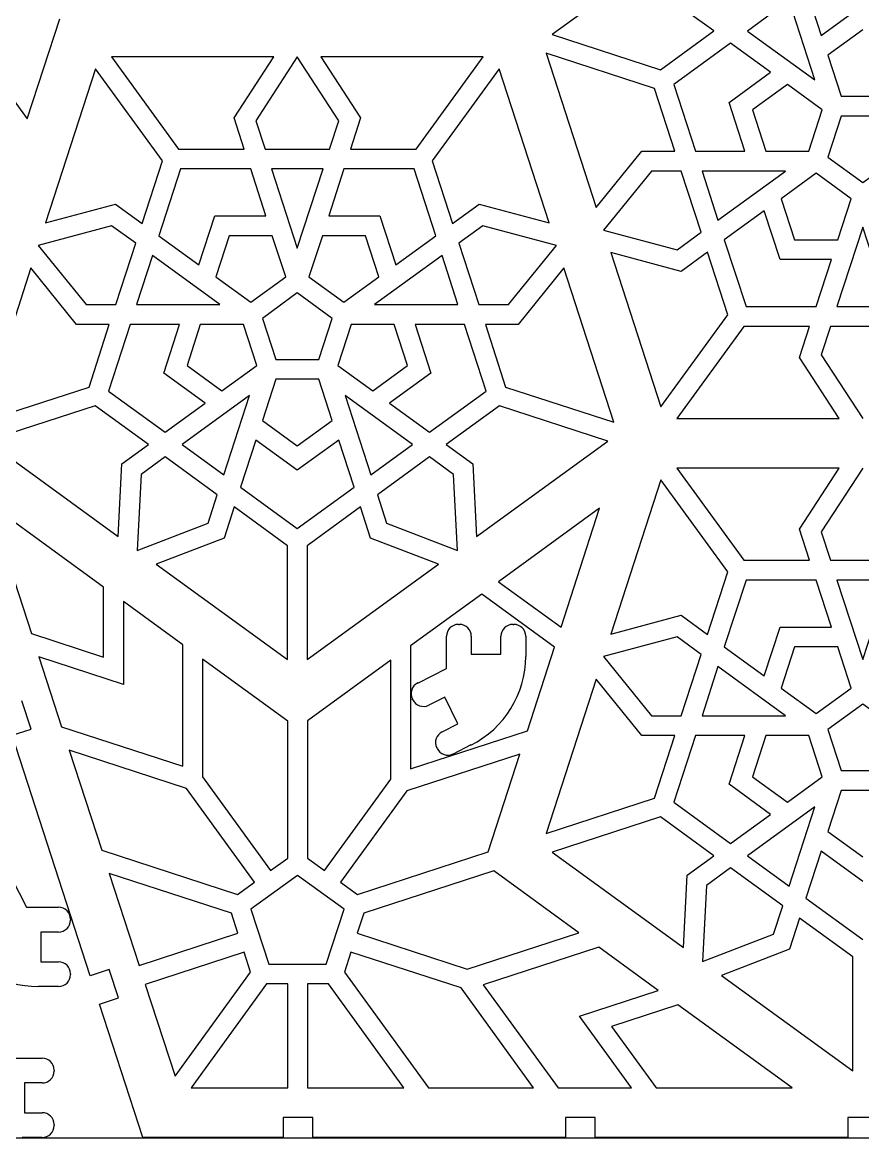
# Model space of a CAD drawing. Extents: x 0 to 580, y 0 to 430.
# Drawn here: x 267.9 to 352.7, y 0 to 112.5 of the extents above; entities that cross this region are included whole.
import ezdxf

# ---------------------------------------------------------------- set-up
doc = ezdxf.new("R2010")
doc.units = 0
doc.header["$MEASUREMENT"] = 0

msp = doc.modelspace()

# ---------------------------------------------------------------- linework, layer by layer
for p, q in [((334.64, 120.87), (321.41, 111.25)), ((347.01, 115.9), (348.55, 111.16)), ((345.31, 114.66), (341.11, 111.6)), ((347.91, 106.66), (345.31, 114.66)), ((348.55, 111.16), (352.74, 114.2)), ((268.41, 102.74), (271.69, 112.83)), ((337.7, 111.61), (335.03, 113.54)), ((261.44, 112.33), (268.41, 102.74)), ((332.33, 107.7), (337.7, 111.61)), ((341.11, 111.6), (347.91, 106.66)), ((352.74, 111.73), (349.21, 109.16)), ((321.41, 111.25), (332.33, 107.7)), ((339.4, 110.37), (333.68, 106.21)), ((343.43, 107.44), (339.4, 110.37)), ((331.71, 105.8), (320.79, 109.35)), ((320.79, 109.35), (325.85, 93.79)), ((349.21, 109.16), (350.56, 105.02)), ((276.93, 108.98), (283.68, 99.69)), ((293.29, 108.98), (276.93, 108.98)), ((289.3, 102.83), (293.29, 108.98)), ((295.67, 108.98), (291.5, 102.54)), ((299.85, 102.54), (295.67, 108.98)), ((314.42, 108.98), (298.06, 108.98)), ((298.06, 108.98), (302.05, 102.83)), ((307.67, 99.69), (314.42, 108.98)), ((275.31, 107.8), (270.26, 92.24)), ((282.06, 98.51), (275.31, 107.8)), ((316.03, 107.8), (309.29, 98.51)), ((321.09, 92.24), (316.03, 107.8)), ((339.25, 104.4), (343.43, 107.44)), ((333.76, 99.48), (331.71, 105.8)), ((333.68, 106.21), (335.86, 99.48)), ((345.13, 106.2), (341.6, 103.64)), ((348.65, 103.64), (345.13, 106.2)), ((350.56, 105.02), (354.92, 105.02)), ((340.85, 99.48), (339.25, 104.4)), ((341.6, 103.64), (342.95, 99.49)), ((347.31, 99.49), (348.65, 103.64)), ((290.32, 99.69), (289.3, 102.83)), ((291.5, 102.54), (292.42, 99.69)), ((298.92, 99.69), (299.85, 102.54)), ((302.05, 102.83), (301.03, 99.69)), ((350.56, 103.02), (349.21, 98.87)), ((354.92, 103.02), (350.56, 103.02)), ((283.68, 99.69), (290.32, 99.69)), ((292.42, 99.69), (298.92, 99.69)), ((301.03, 99.69), (307.67, 99.69)), ((325.85, 93.79), (330.46, 99.48)), ((330.46, 99.48), (333.76, 99.48)), ((335.86, 99.48), (340.85, 99.48)), ((342.95, 99.49), (347.31, 99.49)), ((280.01, 92.2), (282.06, 98.51)), ((309.29, 98.51), (311.34, 92.2)), ((349.21, 98.87), (352.74, 96.31)), ((352.74, 96.31), (356.26, 98.87)), ((283.89, 97.69), (281.71, 90.96)), ((290.97, 97.69), (283.89, 97.69)), ((292.51, 92.95), (290.97, 97.69)), ((298.27, 97.69), (293.07, 97.69)), ((293.07, 97.69), (295.67, 89.69)), ((295.67, 89.69), (298.27, 97.69)), ((300.38, 97.69), (298.84, 92.95)), ((307.45, 97.69), (300.38, 97.69)), ((309.64, 90.96), (307.45, 97.69)), ((331.42, 97.48), (326.58, 91.52)), ((334.42, 97.48), (331.42, 97.48)), ((336.42, 91.3), (334.42, 97.48)), ((344.93, 97.48), (336.52, 97.48)), ((336.52, 97.48), (338.12, 92.54)), ((338.12, 92.54), (344.93, 97.48)), ((348.03, 97.25), (344.51, 94.69)), ((351.56, 94.69), (348.03, 97.25)), ((344.51, 94.69), (345.85, 90.55)), ((350.21, 90.55), (351.56, 94.69)), ((270.26, 92.24), (277.34, 94.14)), ((277.34, 94.14), (280.01, 92.2)), ((311.34, 92.2), (314.01, 94.14)), ((314.01, 94.14), (321.09, 92.24)), ((342.8, 93.46), (338.77, 90.54)), ((344.4, 88.55), (342.8, 93.46)), ((285.74, 88.03), (287.34, 92.95)), ((287.34, 92.95), (292.51, 92.95)), ((298.84, 92.95), (304.01, 92.95)), ((304.01, 92.95), (305.61, 88.03)), ((276.93, 91.96), (269.52, 89.98)), ((279.36, 90.2), (276.93, 91.96)), ((314.41, 91.96), (311.99, 90.2)), ((321.83, 89.98), (314.41, 91.96)), ((326.58, 91.52), (334, 89.54)), ((334, 89.54), (336.42, 91.3)), ((352.74, 91.81), (350.14, 83.81)), ((355.34, 83.81), (352.74, 91.81)), ((277.35, 84.01), (279.36, 90.2)), ((281.71, 90.96), (285.74, 88.03)), ((288.79, 90.95), (287.44, 86.8)), ((293.15, 90.95), (288.79, 90.95)), ((294.5, 86.8), (293.15, 90.95)), ((298.2, 90.95), (296.85, 86.8)), ((302.55, 90.95), (298.2, 90.95)), ((303.9, 86.8), (302.55, 90.95)), ((305.61, 88.03), (309.64, 90.96)), ((311.99, 90.2), (313.99, 84.01)), ((338.77, 90.54), (340.96, 83.81)), ((345.85, 90.55), (350.21, 90.55)), ((269.52, 89.98), (274.35, 84.01)), ((281.06, 88.96), (279.45, 84.01)), ((287.87, 84.01), (281.06, 88.96)), ((310.28, 88.96), (303.48, 84.01)), ((311.89, 84.01), (310.28, 88.96)), ((316.99, 84.01), (321.83, 89.98)), ((334.4, 87.36), (327.32, 89.25)), ((327.32, 89.25), (332.37, 73.69)), ((337.07, 89.3), (334.4, 87.36)), ((339.12, 82.98), (337.07, 89.3)), ((349.57, 88.55), (344.4, 88.55)), ((348.03, 83.81), (349.57, 88.55)), ((268.78, 87.71), (263.73, 72.15)), ((273.4, 82.01), (268.78, 87.71)), ((287.44, 86.8), (290.97, 84.24)), ((290.97, 84.24), (294.5, 86.8)), ((296.85, 86.8), (300.38, 84.24)), ((300.38, 84.24), (303.9, 86.8)), ((322.56, 87.71), (317.95, 82.01)), ((327.62, 72.15), (322.56, 87.71)), ((295.67, 85.19), (292.15, 82.62)), ((299.2, 82.62), (295.67, 85.19)), ((274.35, 84.01), (277.35, 84.01)), ((279.45, 84.01), (287.87, 84.01)), ((303.48, 84.01), (311.89, 84.01)), ((313.99, 84.01), (316.99, 84.01)), ((340.96, 83.81), (348.03, 83.81)), ((350.14, 83.81), (355.34, 83.81)), ((292.15, 82.62), (293.49, 78.48)), ((297.85, 78.48), (299.2, 82.62)), ((332.37, 73.69), (339.12, 82.98)), ((276.7, 82.01), (273.4, 82.01)), ((274.65, 75.7), (276.7, 82.01)), ((278.8, 82.01), (276.61, 75.28)), ((283.78, 82.01), (278.8, 82.01)), ((282.19, 77.1), (283.78, 82.01)), ((285.88, 82.01), (284.54, 77.86)), ((290.24, 82.01), (285.88, 82.01)), ((291.59, 77.86), (290.24, 82.01)), ((301.1, 82.01), (299.75, 77.86)), ((305.46, 82.01), (301.1, 82.01)), ((306.81, 77.86), (305.46, 82.01)), ((312.55, 82.01), (307.56, 82.01)), ((307.56, 82.01), (309.16, 77.1)), ((314.73, 75.28), (312.55, 82.01)), ((317.95, 82.01), (314.65, 82.01)), ((314.65, 82.01), (316.7, 75.7)), ((340.74, 81.81), (333.99, 72.52)), ((347.38, 81.81), (340.74, 81.81)), ((346.36, 78.67), (347.38, 81.81)), ((349.49, 81.81), (348.56, 78.96)), ((355.99, 81.81), (349.49, 81.81)), ((348.56, 78.96), (352.74, 72.52)), ((284.54, 77.86), (288.06, 75.3)), ((288.06, 75.3), (291.59, 77.86)), ((293.49, 78.48), (297.85, 78.48)), ((299.75, 77.86), (303.28, 75.3)), ((303.28, 75.3), (306.81, 77.86)), ((350.35, 72.52), (346.36, 78.67)), ((286.37, 74.06), (282.19, 77.1)), ((309.16, 77.1), (304.98, 74.06)), ((263.73, 72.15), (274.65, 75.7)), ((293.49, 76.48), (292.15, 72.33)), ((297.85, 76.48), (293.49, 76.48)), ((299.2, 72.33), (297.85, 76.48)), ((316.7, 75.7), (327.62, 72.15)), ((276.61, 75.28), (282.34, 71.13)), ((290.85, 74.84), (284.04, 69.89)), ((288.25, 66.84), (290.85, 74.84)), ((307.3, 69.89), (300.5, 74.84)), ((300.5, 74.84), (303.1, 66.84)), ((309.01, 71.13), (314.73, 75.28)), ((275.26, 73.79), (264.34, 70.25)), ((280.64, 69.89), (275.26, 73.79)), ((282.34, 71.13), (286.37, 74.06)), ((304.98, 74.06), (309.01, 71.13)), ((316.08, 73.79), (310.71, 69.89)), ((327, 70.25), (316.08, 73.79)), ((292.15, 72.33), (295.67, 69.77)), ((295.67, 69.77), (299.2, 72.33)), ((333.99, 72.52), (350.35, 72.52)), ((264.34, 70.25), (277.58, 60.63)), ((277.97, 67.95), (280.64, 69.89)), ((284.04, 69.89), (288.25, 66.84)), ((291.49, 70.34), (289.95, 65.6)), ((295.67, 67.3), (291.49, 70.34)), ((299.86, 70.34), (295.67, 67.3)), ((301.4, 65.6), (299.86, 70.34)), ((303.1, 66.84), (307.3, 69.89)), ((310.71, 69.89), (313.38, 67.95)), ((313.77, 60.63), (327, 70.25)), ((282.34, 68.66), (279.91, 66.89)), ((287.6, 64.84), (282.34, 68.66)), ((309, 68.66), (303.75, 64.84)), ((311.43, 66.89), (309, 68.66)), ((277.58, 60.63), (277.97, 67.95)), ((313.38, 67.95), (313.77, 60.63)), ((350.35, 67.52), (333.99, 67.52)), ((333.99, 67.52), (340.74, 58.23)), ((346.36, 61.37), (350.35, 67.52)), ((352.74, 67.52), (348.56, 61.08)), ((279.91, 66.89), (279.51, 59.23)), ((311.84, 59.23), (311.43, 66.89)), ((289.95, 65.6), (295.67, 61.44)), ((295.67, 61.44), (301.4, 65.6)), ((332.37, 66.34), (327.32, 50.78)), ((339.12, 57.06), (332.37, 66.34)), ((286.67, 61.98), (287.6, 64.84)), ((303.75, 64.84), (304.67, 61.98)), ((276.12, 55.51), (264.59, 63.89)), ((264.59, 63.89), (268.83, 50.83)), ((289.3, 63.6), (288.28, 60.46)), ((294.67, 59.69), (289.3, 63.6)), ((302.05, 63.6), (296.67, 59.69)), ((303.07, 60.46), (302.05, 63.6)), ((326.18, 63.47), (315.98, 56.06)), ((322.29, 51.47), (326.18, 63.47)), ((279.51, 59.23), (286.67, 61.98)), ((304.67, 61.98), (311.84, 59.23)), ((347.38, 58.23), (346.36, 61.37)), ((348.56, 61.08), (349.49, 58.23)), ((288.28, 60.46), (281.44, 57.83)), ((294.67, 48.21), (294.67, 59.69)), ((296.67, 59.69), (296.67, 48.21)), ((309.91, 57.83), (303.07, 60.46)), ((281.44, 57.83), (294.67, 48.21)), ((296.67, 48.21), (309.91, 57.83)), ((340.74, 58.23), (347.38, 58.23)), ((349.49, 58.23), (355.99, 58.23)), ((337.07, 50.74), (339.12, 57.06)), ((276.12, 48.46), (276.12, 55.51)), ((315.98, 56.06), (322.29, 51.47)), ((340.96, 56.23), (338.77, 49.5)), ((348.03, 56.23), (340.96, 56.23)), ((349.57, 51.49), (348.03, 56.23)), ((355.34, 56.23), (350.14, 56.23)), ((350.14, 56.23), (352.74, 48.23)), ((352.74, 48.23), (355.34, 56.23)), ((284.12, 49.7), (278.12, 54.06)), ((278.12, 54.06), (278.12, 45.71)), ((314.28, 54.82), (307.1, 49.61)), ((321.64, 49.47), (314.28, 54.82)), ((311.93, 51.76), (312.03, 51.76)), ((317.43, 51.76), (317.53, 51.76)), ((327.32, 50.78), (334.4, 52.68)), ((334.4, 52.68), (337.07, 50.74)), ((268.83, 50.83), (276.12, 48.46)), ((342.8, 46.57), (344.4, 51.49)), ((344.4, 51.49), (349.57, 51.49)), ((284.12, 37.45), (284.12, 49.7)), ((307.1, 49.61), (307.1, 37.21)), ((310.73, 47.3), (310.73, 50.56)), ((313.23, 50.56), (313.23, 48.76)), ((316.23, 48.76), (316.23, 50.56)), ((318.73, 50.56), (318.73, 48.54)), ((334, 50.5), (326.58, 48.52)), ((336.42, 48.74), (334, 50.5)), ((338.77, 49.5), (342.8, 46.57)), ((345.85, 49.49), (344.51, 45.34)), ((350.21, 49.49), (345.85, 49.49)), ((351.56, 45.34), (350.21, 49.49)), ((269.59, 48.48), (271.89, 41.42)), ((278.12, 45.71), (269.59, 48.48)), ((313.23, 48.76), (316.23, 48.76)), ((318.9, 41.04), (321.64, 49.47)), ((326.58, 48.52), (331.42, 42.55)), ((334.42, 42.55), (336.42, 48.74)), ((294.7, 42.01), (286.12, 48.25)), ((286.12, 48.25), (286.12, 36.4)), ((305.1, 48.16), (296.7, 42.05)), ((305.1, 36.16), (305.1, 48.16)), ((307.82, 45.85), (310.73, 47.3)), ((338.12, 47.5), (336.52, 42.55)), ((344.93, 42.55), (338.12, 47.5)), ((325.85, 46.25), (320.79, 30.69)), ((330.46, 40.55), (325.85, 46.25)), ((344.51, 45.34), (348.03, 42.78)), ((348.03, 42.78), (351.56, 45.34)), ((268.8, 41.2), (267.88, 44.06)), ((307.33, 44.15), (307.28, 44.24)), ((310.55, 44.42), (308.94, 43.61)), ((311.89, 41.73), (310.55, 44.42)), ((352.74, 43.73), (349.21, 41.16)), ((356.26, 41.16), (352.74, 43.73)), ((294.7, 28.2), (294.7, 42.01)), ((296.7, 42.05), (296.7, 28.2)), ((310.28, 40.93), (311.89, 41.73)), ((331.42, 42.55), (334.42, 42.55)), ((336.52, 42.55), (344.93, 42.55)), ((266.9, 40.59), (268.8, 41.2)), ((274.78, 16.33), (266.9, 40.59)), ((271.89, 41.42), (284.12, 37.45)), ((307.1, 37.21), (318.9, 41.04)), ((333.76, 40.55), (330.46, 40.55)), ((331.71, 34.24), (333.76, 40.55)), ((335.86, 40.55), (333.68, 33.83)), ((340.85, 40.55), (335.86, 40.55)), ((339.25, 35.64), (340.85, 40.55)), ((342.95, 40.55), (341.6, 36.4)), ((347.31, 40.55), (342.95, 40.55)), ((348.65, 36.4), (347.31, 40.55)), ((349.21, 41.16), (350.56, 37.02)), ((313.2, 39.6), (311.4, 38.69)), ((284.5, 35.22), (272.65, 39.07)), ((272.65, 39.07), (275.93, 28.99)), ((318.13, 38.69), (306.72, 34.98)), ((309.79, 39.23), (309.74, 39.32)), ((314.92, 28.81), (318.13, 38.69)), ((286.12, 36.4), (292.98, 26.95)), ((298.41, 26.95), (305.1, 36.16)), ((341.6, 36.4), (345.13, 33.84)), ((345.13, 33.84), (348.65, 36.4)), ((350.56, 37.02), (354.92, 37.02)), ((291.36, 25.78), (284.5, 35.22)), ((306.72, 34.98), (300.03, 25.78)), ((343.43, 32.6), (339.25, 35.64)), ((350.56, 35.02), (349.21, 30.87)), ((354.92, 35.02), (350.56, 35.02)), ((320.79, 30.69), (331.71, 34.24)), ((333.68, 33.83), (339.4, 29.67)), ((347.91, 33.38), (341.11, 28.43)), ((345.31, 25.38), (347.91, 33.38)), ((332.33, 32.34), (321.41, 28.79)), ((337.7, 28.43), (332.33, 32.34)), ((339.4, 29.67), (343.43, 32.6)), ((349.21, 30.87), (352.74, 28.31)), ((275.93, 28.99), (289.64, 24.53)), ((292.98, 26.95), (294.7, 28.2)), ((296.7, 28.2), (298.41, 26.95)), ((301.75, 24.53), (314.92, 28.81)), ((321.41, 28.79), (334.64, 19.17)), ((335.03, 26.49), (337.7, 28.43)), ((341.11, 28.43), (345.31, 25.38)), ((348.55, 28.88), (347.01, 24.14)), ((352.74, 25.84), (348.55, 28.88)), ((339.4, 27.2), (336.98, 25.43)), ((344.66, 23.38), (339.4, 27.2)), ((266.87, 26.15), (268.33, 23.24)), ((289.03, 22.63), (276.69, 26.63)), ((276.69, 26.63), (279.7, 17.37)), ((295.7, 26.45), (290.99, 23.04)), ((300.4, 23.04), (295.7, 26.45)), ((315.51, 26.9), (302.37, 22.63)), ((324.09, 20.66), (315.51, 26.9)), ((334.64, 19.17), (335.03, 26.49)), ((289.64, 24.53), (291.36, 25.78)), ((300.03, 25.78), (301.75, 24.53)), ((336.98, 25.43), (336.57, 17.77)), ((347.01, 24.14), (352.74, 19.98)), ((268.33, 23.24), (271.58, 23.24)), ((289.68, 20.61), (289.03, 22.63)), ((290.99, 23.04), (292.79, 17.51)), ((298.6, 17.51), (300.4, 23.04)), ((302.37, 22.63), (301.71, 20.61)), ((343.74, 20.52), (344.66, 23.38)), ((272.78, 22.04), (272.78, 21.94)), ((346.36, 22.14), (345.34, 19)), ((351.74, 18.23), (346.36, 22.14)), ((271.58, 20.74), (269.78, 20.74)), ((269.78, 20.74), (269.78, 17.74)), ((279.7, 17.37), (289.68, 20.61)), ((301.71, 20.61), (312.82, 17)), ((312.82, 17), (324.09, 20.66)), ((336.57, 17.77), (343.74, 20.52)), ((326.09, 19.21), (314.43, 15.42)), ((332.09, 14.85), (326.09, 19.21)), ((290.3, 18.71), (280.32, 15.46)), ((290.96, 16.69), (290.3, 18.71)), ((301.09, 18.71), (300.44, 16.69)), ((312.2, 15.1), (301.09, 18.71)), ((345.34, 19), (338.5, 16.37)), ((351.74, 6.75), (351.74, 18.23)), ((269.78, 17.74), (271.58, 17.74)), ((276.68, 16.95), (274.78, 16.33)), ((277.61, 14.1), (276.68, 16.95)), ((292.79, 17.51), (298.6, 17.51)), ((272.78, 16.54), (272.78, 16.44)), ((283.33, 6.19), (290.96, 16.69)), ((300.44, 16.69), (308.92, 5.02)), ((338.5, 16.37), (351.74, 6.75)), ((271.58, 15.24), (269.56, 15.24)), ((280.32, 15.46), (283.33, 6.19)), ((292.57, 15.51), (284.95, 5.02)), ((294.7, 15.51), (292.57, 15.51)), ((294.7, 5.02), (294.7, 15.51)), ((298.82, 15.51), (296.7, 15.51)), ((296.7, 15.51), (296.7, 5.02)), ((306.44, 5.02), (298.82, 15.51)), ((319.52, 5.02), (312.2, 15.1)), ((314.43, 15.42), (321.99, 5.02)), ((324.14, 12.27), (332.09, 14.85)), ((275.71, 13.48), (277.61, 14.1)), ((280.08, 0.02), (275.71, 13.48)), ((334.09, 13.4), (327.38, 11.22)), ((345.62, 5.02), (334.09, 13.4)), ((329.41, 5.02), (324.14, 12.27)), ((327.38, 11.22), (331.88, 5.02)), ((266.68, 8.02), (269.93, 8.02)), ((271.13, 6.82), (271.13, 6.72)), ((269.93, 5.52), (268.13, 5.52)), ((268.13, 5.52), (268.13, 2.52)), ((284.95, 5.02), (294.7, 5.02)), ((296.7, 5.02), (306.44, 5.02)), ((308.92, 5.02), (319.52, 5.02)), ((321.99, 5.02), (329.41, 5.02)), ((331.88, 5.02), (345.62, 5.02)), ((268.13, 2.52), (269.93, 2.52)), ((271.13, 1.32), (271.13, 1.22)), ((297.24, 2.02), (294.24, 2.02)), ((294.24, 2.02), (294.24, 0.02)), ((297.24, 0.02), (297.24, 2.02)), ((325.74, 2.02), (322.74, 2.02)), ((322.74, 2.02), (322.74, 0.02)), ((325.74, 0.02), (325.74, 2.02)), ((354.24, 2.02), (351.24, 2.02)), ((351.24, 2.02), (351.24, 0.02)), ((0, 0), (580, 0)), ((269.93, 0.02), (267.92, 0.02)), ((294.24, 0.02), (280.08, 0.02)), ((322.74, 0.02), (297.24, 0.02)), ((351.24, 0.02), (325.74, 0.02))]:
    msp.add_line(p, q)
for centre, radius, start, end in [((311.93, 50.56), 1.2, 90, 180), ((312.03, 50.56), 1.2, 0, 90), ((317.43, 50.56), 1.2, 90, 180), ((317.53, 50.56), 1.2, 0, 90), ((308.73, 48.54), 10, 296.56, 0), ((308.36, 44.78), 1.2, 116.56, 206.56), ((308.4, 44.69), 1.2, 206.56, 296.56), ((310.82, 39.86), 1.2, 116.56, 206.56), ((310.86, 39.77), 1.2, 206.56, 296.56), ((271.58, 22.04), 1.2, 0, 90), ((271.58, 21.94), 1.2, 270, 360), ((269.56, 25.24), 10, 206.56, 270), ((271.58, 16.54), 1.2, 0, 90), ((271.58, 16.44), 1.2, 270, 360), ((269.93, 6.82), 1.2, 0, 90), ((269.93, 6.72), 1.2, 270, 360), ((269.93, 1.32), 1.2, 0, 90), ((269.93, 1.22), 1.2, 270, 360)]:
    msp.add_arc(centre, radius, start, end)

doc.saveas('drawing.dxf')
